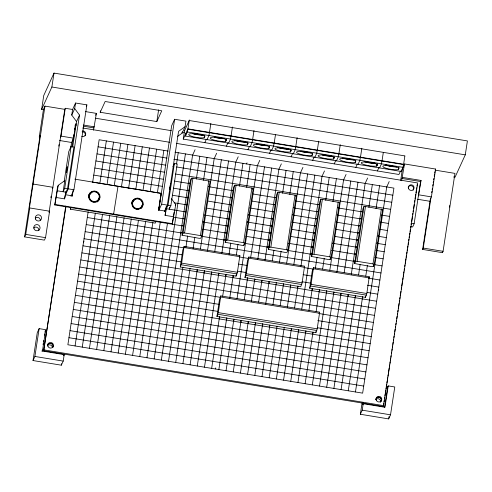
<?xml version="1.0" encoding="UTF-8"?>
<svg xmlns="http://www.w3.org/2000/svg" width="492" height="492" viewBox="0 0 492 492"><rect width="100%" height="100%" fill="white"/><g stroke="black" fill="none" stroke-linecap="round" stroke-linejoin="round"><path stroke-width="0.74" d="M180.293 266.978L182.76 250.268L184.1 246.412L239.862 255.563L237.396 272.273L236.055 276.129L180.293 266.978L181.634 263.122L184.1 246.412M216.96 316.479L219.426 299.769L220.767 295.907L319.665 312.137L317.199 328.847L315.858 332.709L216.96 316.479L218.3 312.617L220.767 295.907M236.055 276.129L236.142 275.01M244.998 277.599L247.464 260.889L248.804 257.027L304.566 266.178L302.1 282.888L300.76 286.75L244.998 277.599L246.338 273.737L248.804 257.027M309.702 288.214L312.174 271.504L313.515 267.648L369.277 276.799L366.804 293.509L365.464 297.365L309.702 288.214L311.049 284.358L313.515 267.648M315.858 332.709L315.944 331.583M365.464 297.365L365.556 296.245M169.918 187.163C168.873 196.185 172.034 176.585 170.041 186.425M43.911 109.753L41.636 109.384L43.757 95.466L54.003 73.093L467.4 140.933L465.278 154.851L455.038 177.225L453.519 176.972M44.963 106.106L29.249 209.088L29.766 207.956L49.581 211.209L45.547 237.654L44.415 240.133L24.6 236.88L40.098 135.288L39.237 137.17L43.48 109.335L44.963 106.106L64.778 109.359L65.27 108.277L72.588 109.482L75.547 103.019L86.869 104.876L73.917 189.771L70.959 196.228M24.6 236.88L25.732 234.401L29.766 207.956M41.636 109.384L51.875 87.01L54.003 73.093M50.885 197.722L51.113 196.21M58.757 146.13L58.985 144.611M64.778 109.359L49.065 212.341L49.581 211.209M60.528 137.188L61.02 136.112L65.27 108.277M54.803 204.973L57.564 186.88L58.302 185.263L64.815 180.625L63.111 191.757L64.716 188.258L71.088 146.505L73.917 146.973L67.545 188.725L65.946 192.224L64.6 198.866L56.113 197.477L54.803 204.973L183.842 226.117M56.113 197.477L58.302 185.263M33.026 360.544L37.269 332.709L39.145 328.619L45.713 329.695L42.453 351.073L64.188 354.64L63.204 361.097L61.328 365.187L33.026 360.544L34.901 356.448L39.145 328.619M72.638 147.169L76.549 121.542L71.74 115.048L72.588 109.482M71.74 115.048L74.698 108.584L75.547 103.019M64.188 181.493L68.745 151.622L71.088 146.505M70.774 147.741L71.574 142.477L73.548 138.166L75.743 123.781L76.198 123.855M71.906 146.77L73.283 137.729M73.517 136.216L73.751 134.703M74.556 129.402L74.79 127.883M75.018 126.37L75.251 124.857L76.74 125.097M64.6 198.866L65.135 195.385M65.411 194.549L65.867 191.542M42.048 351.466L42.269 349.99M43.056 344.831L43.284 343.354M43.505 341.885L43.733 340.409M44.52 335.249L44.747 333.773M44.969 332.303L45.196 330.827L46.697 331.073M65.295 195.299L68.253 188.836L79.507 115.079L74.698 108.584M176.616 143.418L417.714 182.981L383.348 406.515L43.683 350.771L65.756 206.111M43.683 350.771L65.916 206.769M72.066 196.394L72.65 192.6M73.24 189.783L72.318 195.853L65.239 194.691M155.995 221.578L155.281 223.14L70.362 209.205L70.59 207.722M93.517 130.171L96.407 113.388L85.38 111.579M61.328 365.187L61.561 363.686M100.214 112.274L105.147 101.506L161.757 110.792L156.825 121.567L100.214 112.274L100.442 110.811M63.899 354.295L63.671 355.771L64.188 354.64M88.148 211.886L67.871 344.769L362.641 393.145L393.92 188.122L174.931 152.182M92.662 182.274L99.15 139.746L168.11 151.062M75.061 345.95L95.337 213.067M99.851 183.454L106.34 140.927M82.25 347.131L102.527 214.248M107.041 184.629L113.529 142.108M89.439 348.311L109.716 215.428M114.23 185.81L120.718 143.289M96.629 349.492L116.905 216.603M121.419 186.991L127.908 144.47M103.818 350.673L124.095 217.784M128.609 188.172L135.097 145.65M111.007 351.854L131.284 218.965M135.798 189.352L142.286 146.825M118.197 353.028L138.473 220.145M142.988 190.533L149.476 148.006M156.825 121.567L158.615 109.845M125.386 354.209L145.663 221.326M150.177 191.708L156.665 149.187M132.576 355.39L152.852 222.507M157.366 192.889L163.854 150.368M158.633 209.038L158.977 206.763M159.211 205.244L161.192 193.319L74.864 179.156M161.192 193.319L158.645 210.023L165.724 211.185L165.084 215.355L173.578 216.751L175.767 204.543L171.394 198.633M158.818 209.875L171.653 125.737L174.617 119.273L185.939 121.13L185.084 126.696L182.126 133.16L177.391 136.536M158.701 210.631L161.665 204.168L174.617 119.273M139.765 356.571L160.275 222.169M165.589 210.963L166.284 206.425M164.365 211.56L167.323 205.096L178.578 131.339L185.084 126.696M165.084 215.355L166.425 208.713L168.03 205.213L174.402 163.461L177.231 163.928L170.859 205.674L169.26 209.18L169.58 207.089M146.954 357.752L167.465 223.343M176.499 164.119L178.233 152.729M182.126 133.16L182.341 131.77M400.494 171.075L398.932 174.488L183.245 139.095L184.605 130.189M185.478 136.069L187.36 131.961L187.784 129.181L403.471 164.574L403.046 167.354L401.164 171.462L185.478 136.069L185.902 133.283M174.107 212.187L172.268 224.247L173.578 216.751M183.245 139.095L187.932 128.855L189.291 119.95M154.144 358.932L185.422 153.904M161.333 360.107L192.612 155.085L195.078 149.703M182.034 235.225L190.398 180.392L191.406 178.196L192.944 178.159L210.084 181.259L201.72 236.092L200.711 238.288L199.174 238.325L182.034 235.225L183.036 233.03L191.406 178.196M183.036 233.03L184.58 232.987L192.944 178.159M168.522 361.288L182.889 267.131M185.902 247.39L187.643 236M196.326 179.045L199.807 156.265M204.186 137.797L204.93 136.179A8.616 1.71 8.7 0 0 192.31 133.652A8.616 1.71 8.7 0 0 191.179 136.124A8.616 1.71 8.7 0 0 204.186 137.797L204.506 135.712M204.561 136.991L204.777 135.601M209.352 132.717L208.928 135.503L207.046 139.605M209.5 132.397L210.859 123.492M175.712 362.469L190.078 268.312M193.092 248.565L194.832 237.175M203.516 180.226L206.997 157.446M201.72 236.092L200.428 235.588L208.792 180.761M182.901 363.649L197.267 269.493M200.398 248.989L214.186 158.627L216.652 153.24M190.09 364.83L204.457 270.668M207.47 250.926L221.375 159.808M225.754 141.339L226.498 139.722A8.616 1.71 8.7 0 0 213.879 137.188A8.616 1.71 8.7 0 0 212.747 139.666A8.616 1.71 8.7 0 0 225.754 141.339L226.074 139.248M226.129 140.534L226.345 139.138M230.92 136.259L230.496 139.039L228.62 143.147M231.068 135.933L232.427 127.028M197.28 366.011L211.646 271.848M214.776 251.35L228.565 160.989M204.475 367.186L218.835 273.029M221.849 253.288L235.754 162.163L238.22 156.782M225.17 242.304L233.534 187.47L234.543 185.275L236.08 185.238L253.22 188.338L244.856 243.171L243.854 245.367L242.31 245.403L225.17 242.304L226.179 240.108L234.543 185.275M226.179 240.108L227.716 240.071L236.08 185.238M211.665 368.367L219.543 316.731M222.667 296.233L226.025 274.21M229.038 254.469L230.779 243.079M239.469 186.124L242.943 163.344M247.328 144.876L248.066 143.264A8.616 1.71 8.7 0 0 235.453 140.73A8.616 1.71 8.7 0 0 234.315 143.203A8.616 1.71 8.7 0 0 247.328 144.876L247.753 142.096M247.704 144.07L247.913 142.68M252.488 139.796L252.064 142.582L250.188 146.684M252.636 139.476L253.995 130.571M218.854 369.547L226.732 317.912M229.739 298.17L233.214 275.391M236.345 254.887L237.968 244.253M246.658 187.304L250.133 164.525M244.856 243.171L243.565 242.673L251.929 187.839M243.854 245.367L244.057 244.032M226.043 370.728L233.921 319.093M237.046 298.589L257.322 165.706L259.788 160.318M233.233 371.909L241.111 320.274M244.235 299.769L247.599 277.746M250.723 257.248L264.512 166.886M268.896 148.418L269.634 146.8A8.616 1.71 8.7 0 0 257.021 144.267A8.616 1.71 8.7 0 0 255.883 146.745A8.616 1.71 8.7 0 0 268.896 148.418L269.21 146.327M269.272 147.612L269.481 146.216M274.056 143.338L273.632 146.118L271.756 150.226M274.204 143.012L275.452 134.851M240.422 373.09L248.3 321.454M251.307 301.707L254.788 278.927M257.796 259.186L271.701 168.067M247.611 374.271L255.489 322.635M258.614 302.131L261.978 280.108M264.985 260.366L278.89 169.242L281.356 163.861M268.306 249.382L276.67 194.549L277.679 192.354L279.216 192.317L296.362 195.416L287.992 250.25L286.99 252.445L285.452 252.482L268.306 249.382L269.315 247.187L277.679 192.354M269.315 247.187L270.852 247.15L279.216 192.317M254.801 375.445L262.679 323.81M265.686 304.068L269.167 281.289M272.291 260.785L273.915 250.157M282.605 193.202L286.08 170.423M290.464 151.954L291.202 150.343A8.616 1.71 8.7 0 0 278.589 147.809A8.616 1.71 8.7 0 0 277.451 150.281A8.616 1.71 8.7 0 0 290.464 151.954L290.778 149.869M290.84 151.149L291.049 149.759M295.624 146.874L295.2 149.66L293.324 153.762M295.772 146.555L297.131 137.649M261.99 376.626L269.868 324.991M272.992 304.487L276.356 282.469M279.364 262.728L281.104 251.338M289.794 194.383L293.269 171.603M287.992 250.25L286.701 249.752L295.071 194.918M269.179 377.807L277.058 326.171M280.182 305.667L283.546 283.65M286.67 263.146L300.458 172.784L302.924 167.397M276.369 378.988L284.247 327.352M287.26 307.611L290.735 284.831M293.859 264.327L307.648 173.965M312.033 155.497L312.771 153.879A8.616 1.71 8.7 0 0 300.157 151.345A8.616 1.71 8.7 0 0 299.025 153.824A8.616 1.71 8.7 0 0 312.033 155.497L312.352 153.406M312.408 154.691L312.617 153.295M317.199 150.417L316.768 153.196L314.892 157.305M317.346 150.091L318.699 141.186M283.558 380.168L291.436 328.533M294.56 308.029L297.924 286.006M300.938 266.264L314.837 175.146M290.747 381.349L298.626 329.714M301.75 309.21L322.026 176.32L324.492 170.939M311.442 256.461L319.812 201.628L320.815 199.432L322.352 199.395L339.498 202.495L331.134 257.328L330.126 259.53L328.588 259.567L311.442 256.461L312.451 254.266L320.815 199.432M312.451 254.266L313.988 254.229L322.352 199.395M297.937 382.524L305.815 330.888M308.945 310.39L312.303 288.367M315.317 268.626L317.051 257.236M325.741 200.281L329.216 177.501M333.601 159.033L334.339 157.422A8.616 1.71 8.7 0 0 321.725 154.888A8.616 1.71 8.7 0 0 320.593 157.36A8.616 1.71 8.7 0 0 333.601 159.033L333.92 156.948M333.976 158.227L334.185 156.837M338.767 153.953L338.342 156.739L336.46 160.841M338.914 153.633L340.273 144.728M305.126 383.705L313.004 332.069M316.135 311.571L319.493 289.548M322.617 269.044L324.24 258.417M332.93 201.462L336.405 178.682M331.134 257.328L329.843 256.83L338.207 201.997M330.126 259.53L330.433 257.525M312.315 384.885L326.682 290.729M329.806 270.225L343.594 179.863L346.061 174.475M319.505 386.066L333.871 291.91M336.885 272.162L350.784 181.044M355.169 162.575L355.907 160.958A8.616 1.71 8.7 0 0 343.293 158.424A8.616 1.71 8.7 0 0 342.161 160.902A8.616 1.71 8.7 0 0 355.169 162.575L355.488 160.484M355.544 161.77L355.759 160.374M360.335 157.495L359.91 160.275L358.028 164.383M360.482 157.169L361.841 148.264M326.694 387.247L341.061 293.084M344.191 272.586L357.973 182.225M333.883 388.428L348.25 294.265M351.263 274.524L365.162 183.405L367.629 178.018M354.584 263.54L362.948 208.706L363.951 206.511L365.494 206.474L382.635 209.574L374.271 264.407L373.262 266.609L371.724 266.646L354.584 263.54L355.587 261.344L363.951 206.511M355.587 261.344L357.124 261.307L365.494 206.474M341.073 389.603L355.439 295.446M358.57 274.942L360.187 264.315M368.877 207.366L372.352 184.58M376.737 166.112L377.475 164.5A8.616 1.71 8.7 0 0 364.861 161.966A8.616 1.71 8.7 0 0 363.729 164.439A8.616 1.71 8.7 0 0 376.737 166.112L377.057 164.027M377.112 165.306L377.327 163.916M381.903 161.032L381.478 163.818L379.596 167.92M382.05 160.712L383.293 152.545M348.262 390.783L362.629 296.627M365.759 276.123L367.376 265.495M376.066 208.54L379.541 185.761M374.271 264.407L372.979 263.909L381.343 209.075M373.262 266.609L373.465 265.268M355.452 391.964L386.73 186.942L389.197 181.554M384.541 407.671L387.69 387.032L388.206 385.9L394.775 386.976L390.525 414.811L388.655 418.907L360.347 414.258L362.069 402.973M398.305 169.654L399.043 168.036A8.616 1.71 8.7 0 0 386.429 165.503A8.616 1.71 8.7 0 0 385.298 167.981A8.616 1.71 8.7 0 0 398.305 169.654L398.625 167.569M363.028 402.628L362.69 404.842L363.207 403.711L384.947 407.278L388.206 385.9M398.68 168.848L398.895 167.452M360.347 414.258L362.223 410.168L363.207 403.711M401.164 171.462L401.38 170.072M400.697 180.293L402.536 168.258M404.861 156.087L403.618 164.254L187.932 128.855M401.62 180.73L404.51 163.953L435.641 169.057L431.398 196.892L430.291 199.315L422.646 249.419L442.456 252.667L443.077 251.32L454.965 173.387L435.149 170.14L435.641 169.057M383.465 405.759L383.809 403.483M384.043 401.97L384.27 400.457M384.504 398.938L384.732 397.425M384.965 395.912L385.777 390.611M386.005 389.092L386.238 387.579M386.466 386.066L386.7 384.547M386.927 383.034L387.278 380.765M387.505 379.246L387.739 377.733M387.967 376.22L388.2 374.701M388.434 373.188L389.24 367.887M389.473 366.374L389.701 364.855M389.935 363.342L390.162 361.829M390.396 360.316L390.63 358.797M390.857 357.284L391.091 355.771M391.435 353.496L391.669 351.983M391.896 350.47L392.13 348.951M392.358 347.438L392.591 345.925M392.825 344.406L393.169 342.137M393.403 340.624L393.631 339.105M393.864 337.592L394.092 336.079M394.326 334.56L394.553 333.047M394.787 331.534L395.131 329.259M395.365 327.746L395.599 326.233M395.826 324.714L396.06 323.201M396.288 321.688L396.521 320.175M396.749 318.656L397.099 316.387M397.327 314.868L397.561 313.355M397.794 311.842L398.022 310.329M398.256 308.81L399.061 303.509M399.295 301.996L399.522 300.483M399.756 298.964L399.99 297.451M400.217 295.938L400.912 291.393M401.257 289.118L401.49 287.605M401.718 286.092L402.413 281.547M402.647 280.034L402.991 277.759M403.225 276.246L403.452 274.727M403.686 273.214L403.914 271.701M404.147 270.188L404.381 268.669M404.725 266.4L404.953 264.88M405.187 263.368L405.42 261.855M405.648 260.342L405.882 258.823M406.109 257.31L406.46 255.04M406.687 253.521L406.921 252.009M407.148 250.496L407.382 248.977M407.616 247.464L407.843 245.951M408.077 244.432L408.421 242.162M408.655 240.65L408.883 239.13M409.116 237.618L409.344 236.105M409.578 234.586L409.811 233.073M410.039 231.56L410.389 229.284M410.617 227.771L410.851 226.258M411.078 224.739L411.312 223.227M411.54 221.714L412.351 216.412M412.585 214.899L412.813 213.38M413.046 211.868L413.274 210.355M413.508 208.836L414.202 204.291M414.547 202.021L414.781 200.508M415.008 198.989L415.703 194.445M415.931 192.932L416.281 190.662M416.509 189.143L416.742 187.63M416.97 186.117L417.204 184.598M410.42 226.615L412.653 226.978L414.135 223.749L420.574 181.523L421.066 180.447L402.456 177.397M418.378 195.914L421.066 180.447M388.655 418.907L389 416.65M422.646 249.419L423.261 248.073L430.906 197.968M431.705 192.704L431.939 191.197M432.167 189.697L432.394 188.19M432.739 185.933L432.972 184.432M433.2 182.926L433.427 181.419M433.661 179.918L433.889 178.412M434.233 176.154L434.461 174.648M434.694 173.147L434.922 171.64M442.456 252.667L442.689 251.154M449.405 207.126L449.639 205.607M209.869 186.905L208.547 186.4M204.475 222.255L203.153 221.751M249.77 215.195L248.448 214.684M248.694 222.261L247.371 221.757M295.065 208.134L293.742 207.624M293.988 215.201L292.666 214.697M288.595 250.551L287.273 250.047M339.283 208.141L337.961 207.636M333.89 243.491L332.567 242.987M379.184 236.431L377.862 235.926M378.102 243.503L376.786 242.993M196.923 271.744L197.39 269.782M204.112 272.925L204.58 270.963M211.302 274.099L211.769 272.144M218.497 275.28L218.958 273.324M225.687 276.461L226.148 274.505M232.876 277.642L233.337 275.686M219.211 318.877L219.678 316.922M226.4 320.058L226.867 318.103M247.255 280.003L247.716 278.041M233.589 321.239L234.057 319.283M254.444 281.178L254.905 279.222M240.779 322.42L241.246 320.464M261.633 282.359L262.095 280.403M247.968 323.601L248.435 321.639M268.823 283.54L269.284 281.584M255.157 324.781L255.625 322.82M262.347 325.956L262.814 324M297.58 288.263L298.041 286.301M291.11 330.679L291.572 328.717M311.959 290.618L312.42 288.663M298.3 331.86L298.761 329.898M319.148 291.799L319.609 289.843M305.489 333.041L305.95 331.079M326.337 292.98L326.799 291.024M312.678 334.216L313.14 332.26M333.527 294.161L333.988 292.199M340.716 295.341L341.177 293.38M347.906 296.516L348.367 294.56M355.095 297.697L355.556 295.741M362.284 298.878L362.745 296.922M32.454 185.386L33.075 184.039L52.884 187.292L52.269 188.639M76.549 121.542L79.507 115.079M86.278 106.167L86.869 104.876M64.317 181.702L64.815 180.625M95.559 115.239L96.407 113.388M70.362 209.205L71.076 207.642M83.511 242.261L84.003 241.185M117.785 186.775L118.031 186.234L113.535 214.61M184.518 130.743L189.205 120.503L404.891 155.903M172.938 166.659L174.402 163.461M175.275 205.619L175.767 204.543M204.813 142.631L206.376 139.224M189.992 183.061L188.301 183.368M188.91 190.133L187.224 190.435M187.833 197.206L186.142 197.507M186.757 204.272L185.066 204.574M185.675 211.345L183.983 211.646M184.598 218.411L182.907 218.712M183.516 225.484L181.831 225.785M182.44 232.55L180.748 232.851M226.382 146.173L227.944 142.76M247.95 149.716L249.512 146.302M233.128 190.146L231.437 190.447M246.535 163.934L247.027 162.858M232.052 197.212L230.361 197.513M230.969 204.285L229.278 204.586M229.893 211.351L228.202 211.652M228.811 218.423L227.126 218.725M227.734 225.49L226.043 225.791M226.658 232.562L224.967 232.864M225.576 239.629L223.885 239.93M252.722 189.438L253.22 188.338M269.518 153.252L271.08 149.839M239.358 256.658L239.862 255.563M291.086 156.794L292.648 153.381M276.264 197.224L274.573 197.526M275.188 204.291L273.497 204.592M274.106 211.363L272.42 211.665M273.029 218.43L271.338 218.731M271.953 225.502L270.262 225.803M270.871 232.568L269.179 232.87M269.794 239.641L268.103 239.942M268.712 246.707L267.027 247.015M215.256 368.957L215.748 367.881M295.858 196.517L296.362 195.416M312.654 160.331L314.216 156.917M334.222 163.873L335.79 160.46M319.4 204.303L317.715 204.604M318.324 211.369L316.633 211.671M317.248 218.442L315.557 218.743M316.165 225.508L314.474 225.81M315.089 232.581L313.398 232.882M314.007 239.647L312.322 239.948M312.93 246.72L311.239 247.021M311.854 253.792L310.163 254.093M355.796 167.409L357.358 163.996M377.364 170.952L378.926 167.538M362.543 211.382L360.851 211.683M361.46 218.448L359.769 218.749M360.384 225.52L358.693 225.822M359.301 232.587L357.616 232.888M358.225 239.659L356.534 239.961M357.149 246.726L355.458 247.033M356.067 253.798L354.375 254.1M354.99 260.871L353.299 261.172M382.13 210.674L382.635 209.574M402.819 167.643L404.51 163.953M368.772 277.9L369.277 276.799M378.28 290.631L378.772 289.554M51.875 87.01L465.278 154.851M187.36 131.961L403.046 167.354M95.491 118.221L171.345 130.669M181.966 132.41L184.242 132.785M83.326 125.023L94.353 126.831M83.437 126.198L93.861 127.908M401.964 178.473L420.574 181.523M82.601 127.988L169.789 142.299M61.02 136.112L73.548 138.166M418.87 194.838L431.398 196.892M59.544 140.503L71.574 142.477M98.074 146.819L167.028 158.135M173.848 159.254L392.844 195.189M417.653 199.272L430.438 201.369M96.992 153.885L165.952 165.201M176.56 166.948L391.767 202.261M95.915 160.958L164.869 172.274M175.478 174.014L390.685 209.334M94.839 168.03L163.793 179.346M174.402 181.087L190.318 183.694M208.503 186.683L233.509 190.785M252.451 193.891L275.944 197.747M295.643 200.982L319.892 204.961M338.078 207.944L363.084 212.046M381.269 215.035L389.609 216.4M411.158 223.257L414.135 223.749M93.757 175.097L162.717 186.413M173.325 188.153L189.236 190.767M208.178 193.873L232.427 197.852M251.375 200.964L275.625 204.943M293.81 207.925L318.816 212.027M337.002 215.016L362.007 219.118M380.193 222.101L388.526 223.473M92.68 182.169L161.634 193.485M172.243 195.226L188.159 197.833M207.101 200.945L231.351 204.924M249.536 207.907L274.542 212.009M292.728 214.998L317.734 219.1M335.919 222.083L360.169 226.062M379.873 229.297L387.45 230.539M174.199 202.79L187.077 204.906M206.025 208.011L230.274 211.99M248.46 214.979L273.466 219.081M291.651 222.064L315.901 226.043M335.599 229.278L359.092 233.134M378.034 236.24L386.374 237.611M64.716 188.258L67.545 188.725M68.253 188.836L73.917 189.771M161.665 204.168L167.323 205.096M168.03 205.213L170.859 205.674M423.261 248.073L443.077 251.32M57.453 190.828L65.946 192.224M166.425 208.713L186.001 211.978M204.186 214.961L229.192 219.063M247.378 222.046L272.383 226.154M291.332 229.26L314.818 233.116M334.523 236.351L358.773 240.33M376.958 243.312L385.291 244.678M173.553 217.181L184.924 219.045M203.11 222.027L228.116 226.135M247.058 229.241L270.551 233.097M290.249 236.332L314.499 240.311M332.684 243.294L357.69 247.396M375.882 250.385L384.215 251.75M55.049 204.432L172.514 223.706M202.79 229.223L227.033 233.202M245.982 236.314L270.231 240.293M288.417 243.276L313.422 247.378M331.608 250.367L356.614 254.469M374.799 257.451L383.139 258.817M184.58 232.987L200.428 235.588M227.716 240.071L243.565 242.673M270.852 247.15L286.701 249.752M313.988 254.229L329.843 256.83M357.124 261.307L372.979 263.909M87.287 217.513L182.766 233.183M201.708 236.295L225.957 240.274M244.143 243.257L269.149 247.359M287.334 250.348L312.34 254.45M330.532 257.433L354.775 261.412M373.723 264.524L382.056 265.889M86.205 224.586L380.98 272.962M184.014 247.531L239.776 256.683M248.718 258.152L304.48 267.304M313.422 268.767L369.184 277.918M85.128 231.658L183.639 247.82M239.715 257.021L248.804 258.515M304.124 267.593L313.219 269.087M368.533 278.164L379.898 280.028M84.052 238.725L182.563 254.893M238.632 264.093L246.972 265.459M303.047 274.665L311.381 276.03M367.456 285.231L378.822 287.1M25.732 234.401L45.547 237.654M82.97 245.797L181.48 261.959M237.556 271.166L245.889 272.531M301.965 281.731L311.061 283.226M367.137 292.426L377.745 294.167M181.634 263.122L237.396 272.273M246.338 273.737L302.1 282.888M311.049 284.358L366.804 293.509M181.296 264.782L237.058 273.933M246.006 275.397L301.768 284.548M310.71 286.018L366.472 295.169M81.893 252.863L376.663 301.239M80.817 259.936L375.587 308.306M79.735 267.002L374.504 315.378M220.68 297.033L319.579 313.263M78.659 274.075L220.361 297.328M318.871 313.496L373.428 322.444M77.576 281.141L219.278 304.4M317.789 320.563L372.352 329.517M76.5 288.214L217.446 311.344M317.469 327.758L371.269 336.589M218.3 312.617L317.199 328.847M217.962 314.277L316.86 330.507M75.424 295.286L370.193 343.656M74.341 302.352L369.117 350.728M73.265 309.425L368.034 357.795M72.183 316.491L366.958 364.867M71.106 323.564L365.876 371.934M70.03 330.63L364.8 379.006M386.189 386.786L387.69 387.032M68.948 337.703L363.723 386.072M44.077 349.91L383.742 405.654M34.901 356.448L63.204 361.097M362.223 410.168L390.525 414.811M88.388 197.692A5.744 5.621 24.6 0 1 92.674 191.659A5.744 5.621 24.6 0 1 99.39 195.133A5.744 5.621 24.6 0 1 96.906 202.101M131.579 203.307A5.744 5.621 24.6 0 1 139.894 199.278A5.744 5.621 24.6 0 1 141.167 208.405M99.021 197.962A5.018 4.914 24.6 0 1 91.5 201.333A5.018 4.914 24.6 0 1 91.1 193.135M142.188 205.047A5.018 4.914 24.6 0 1 134.66 208.417A5.018 4.914 24.6 0 1 134.267 200.219M33.911 227.63A3.161 3.093 24.6 0 1 38.893 230.668M35.393 217.888A3.161 3.093 24.6 0 1 40.393 220.115M47.521 345.359A3.161 3.093 24.6 0 1 52.521 347.586M47.607 344.431A3.161 3.093 24.6 0 1 52.601 344.603M53.001 345.316A3.161 3.093 24.6 0 1 53.185 346.915M375.863 399.24A3.161 3.093 24.6 0 1 380.863 401.472M376.54 397.764A3.161 3.093 24.6 0 1 381.528 400.796M47.57 344.966A2.872 2.811 24.6 0 1 51.34 343.57A2.872 2.811 24.6 0 1 52.816 347.303M375.703 399.553A2.872 2.811 24.6 0 1 380.008 397.622A2.872 2.811 24.6 0 1 380.236 402.315M408.188 187.311A2.872 2.811 24.6 0 1 412.284 186.087A2.872 2.811 24.6 0 1 413.046 190.275M82.146 131.788A2.872 2.811 24.6 0 1 85.091 135.767M82.539 130.927A2.872 2.811 24.6 0 1 85.694 134.199A2.872 2.811 24.6 0 1 81.721 136.309M203.11 135.128A8.616 1.71 8.7 0 1 192.741 133.701M202.378 134.845A7.472 1.482 8.7 0 1 193.393 133.609M224.678 138.67A8.616 1.71 8.7 0 1 214.309 137.243M223.436 138.387A7.472 1.482 8.7 0 1 214.961 137.151M246.246 142.206A8.616 1.71 8.7 0 1 234.739 140.423M245.004 141.93A7.472 1.482 8.7 0 1 236.529 140.687M267.23 145.755A8.616 1.71 8.7 0 1 256.307 143.959M267.082 145.46A7.472 1.482 8.7 0 1 258.097 144.23M288.798 149.291A8.616 1.71 8.7 0 1 277.377 147.317M288.656 149.002A7.472 1.482 8.7 0 1 278.244 147.292M310.956 152.827A8.616 1.71 8.7 0 1 300.587 151.401M310.224 152.545A7.472 1.482 8.7 0 1 301.239 151.308M332.524 156.364A8.616 1.71 8.7 0 1 322.155 154.937M331.282 156.087A7.472 1.482 8.7 0 1 322.807 154.845M354.092 159.906A8.616 1.71 8.7 0 1 342.586 158.117M351.731 159.593A7.472 1.482 8.7 0 1 344.375 158.387M375.66 163.442A8.616 1.71 8.7 0 1 364.154 161.659M374.929 163.16A7.472 1.482 8.7 0 1 365.943 161.923M396.638 166.991A8.616 1.71 8.7 0 1 385.218 165.011M396.497 166.702A7.472 1.482 8.7 0 1 386.091 164.992M66.377 172.022L66.377 172.501L67.33 166.843L66.377 172.022M89.347 199.322A5.744 5.621 24.6 0 0 99.261 199.549A5.744 5.621 24.6 0 0 94.359 190.97A5.744 5.621 24.6 0 0 89.347 199.322M132.446 206.289A5.744 5.621 24.6 0 0 142.36 206.738A5.744 5.621 24.6 0 0 137.655 198.061A5.744 5.621 24.6 0 0 132.446 206.289M132.834 205.422A5.018 4.914 24.6 0 0 141.401 206.831A5.018 4.914 24.6 0 0 138.227 198.829A5.018 4.914 24.6 0 0 132.834 205.422M89.667 198.344A5.018 4.914 24.6 0 0 98.234 199.746A5.018 4.914 24.6 0 0 95.067 191.745A5.018 4.914 24.6 0 0 89.667 198.344M33.985 228.768A3.161 3.093 24.6 0 0 39.378 229.647A3.161 3.093 24.6 0 0 37.38 224.616A3.161 3.093 24.6 0 0 33.985 228.768M35.473 219.02A3.161 3.093 24.6 0 0 40.867 219.906A3.161 3.093 24.6 0 0 38.868 214.875A3.161 3.093 24.6 0 0 35.473 219.02M376.269 400.144A2.872 2.811 24.6 0 0 381.171 400.949A2.872 2.811 24.6 0 0 379.357 396.374A2.872 2.811 24.6 0 0 376.269 400.144M408.538 188.608A2.872 2.811 24.6 0 0 413.44 189.414A2.872 2.811 24.6 0 0 411.626 184.838A2.872 2.811 24.6 0 0 408.538 188.608M47.927 346.263A2.872 2.811 24.6 0 0 52.829 347.069A2.872 2.811 24.6 0 0 51.014 342.493A2.872 2.811 24.6 0 0 47.927 346.263"/></g></svg>
